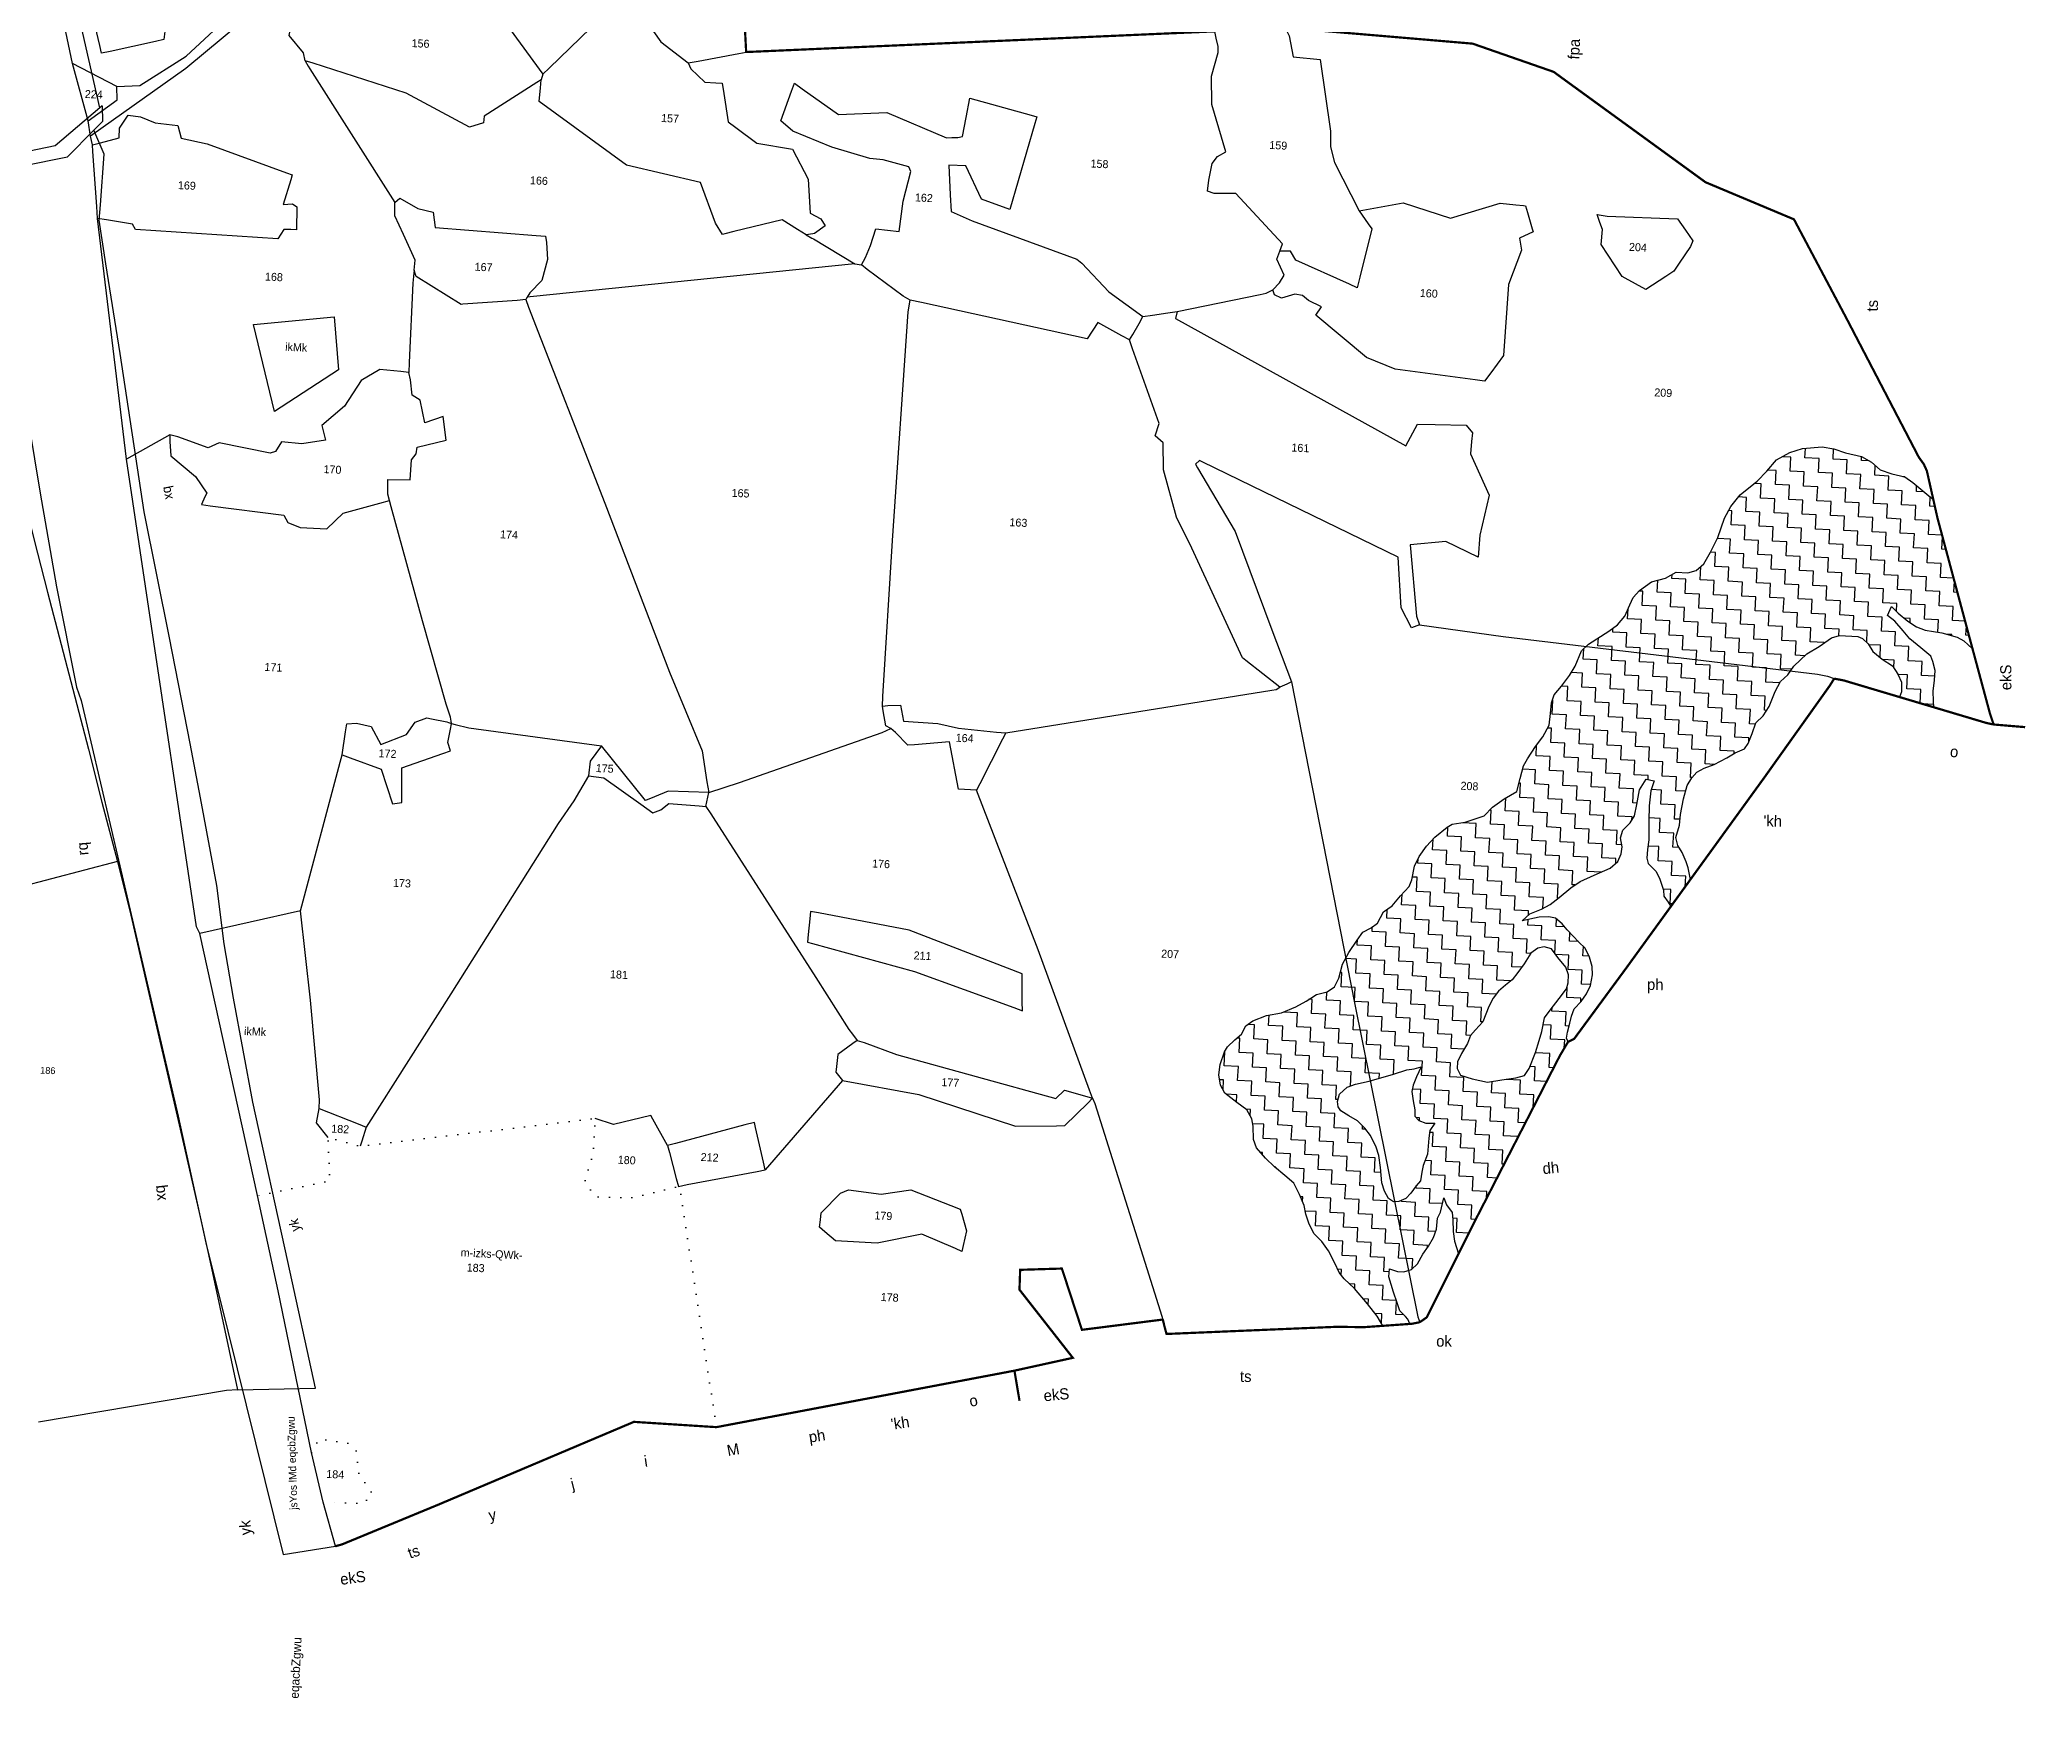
# Model space of a CAD drawing. Header units: feet. Extents: x 260179 to 264429, y 2217036 to 2221301.
# Drawn here: x 262269 to 264310, y 2217120 to 2218824 of the extents above; entities that cross this region are included whole.
import ezdxf
from ezdxf.enums import TextEntityAlignment as Align

# ---------------------------------------------------------------- set-up
doc = ezdxf.new("R2010")
doc.units = ezdxf.units.FT
doc.header["$MEASUREMENT"] = 0
doc.linetypes.add('DIVIDE', pattern=[1.25, 0.5, -0.25, 0, -0.25, 0, -0.25])
doc.linetypes.add('DOT', pattern=[0.25, 0, -0.25])
for name, color, linetype in [('OFF', 1, 'Continuous'), ('POLY_FOREST', 7, 'DOT'), ('POLY_HATCH', 12, 'Continuous'), ('POLY_PARCEL', 6, 'Continuous'), ('POLY_ROAD', 30, 'Continuous'), ('POLY_WATER', 4, 'Continuous'), ('TEXT_MAPIN', 7, 'Continuous'), ('TEXT_MAPOUT', 7, 'Continuous'), ('TEXT_PARCEL', 7, 'Continuous'), ('V_BOUND_LINE', 7, 'Continuous'), ('V_DIVIDE_LINE', 7, 'DIVIDE')]:
    doc.layers.add(name, color=color, linetype=linetype)
doc.styles.add('TEXT_MAP', font='', dxfattribs={"height": 1.8})
doc.styles.get('TEXT_MAP').set_extended_font_data('Kruti Dev 050')

# ---------------------------------------------------------------- blocks, each defined once
blk = doc.blocks.new('ERE')
at = {"layer": 'OFF', "ltscale": 10, "flags": 128}
for points in [[(261320.26, 2219095.71), (261320.53, 2219091.59)], [(261370.27, 2218758.74), (261390.77, 2218760.1)]]:
    blk.add_lwpolyline(points, dxfattribs=at)
at = {"layer": 'POLY_PARCEL', "ltscale": 10, "flags": 128}
for points in [[(261332.69, 2218896.67), (261280.97, 2218880.8)], [(261370.27, 2218758.74), (261367.36, 2218758.43), (261318.17, 2218748.07)]]:
    blk.add_lwpolyline(points, dxfattribs=at)
at = {"layer": 'POLY_ROAD', "ltscale": 10, "flags": 128}
for points in [[(261319.66, 2219095.16), (261312.79, 2219120.4)], [(261319.66, 2219095.16), (261308.3, 2219084.64), (261287.62, 2219079.41)], [(261318.3, 2219089.15), (261320.53, 2219091.59)], [(261320.26, 2219095.71), (261319.66, 2219095.16)], [(261288.24, 2219076.11), (261311.65, 2219081.87), (261318.3, 2219089.15)], [(261390.77, 2218760.1), (261382.07, 2218793.14), (261371.11, 2218834.77), (261364.78, 2218861.95), (261361.76, 2218876.21), (261359.16, 2218891.49), (261353.87, 2218914.43), (261350.56, 2218928.59), (261343.95, 2218956.25), (261335.82, 2218989.19), (261327.7, 2219030.63), (261322.94, 2219054.11), (261320.67, 2219065.53), (261320.86, 2219069.59), (261321.31, 2219082.97), (261318.3, 2219089.15)], [(261305.35, 2218986.58), (261307.15, 2218980.46), (261311.28, 2218966.9), (261323.77, 2218925.93), (261327.94, 2218912.19), (261332.69, 2218896.67)], [(261332.69, 2218896.67), (261336.79, 2218882.72), (261341.81, 2218864.54), (261351.94, 2218827.99), (261358.67, 2218803.14), (261362, 2218790.57), (261370.27, 2218758.74)]]:
    blk.add_lwpolyline(points, dxfattribs=at)
at = {"layer": 'TEXT_MAPOUT', "ltscale": 10, "style": 'TEXT_MAP'}
for s, height, rotation, p in [('xq', 2.5, 103.3457, (261343.22, 2218992.96)), ('yk', 2.5, 103.3457, (261385.02, 2218801.48)), ('jsYos lMd eqcbZgwu', 2, 94.1947, (261387.39, 2218727.85))]:
    blk.add_text(s, height=height, rotation=rotation, dxfattribs=at).set_placement(p)
at = {"layer": 'TEXT_PARCEL', "ltscale": 10, "style": 'TEXT_MAP'}
blk.add_text('186', height=1.8, dxfattribs=at).set_placement((261316.67, 2218839.93), align=Align.CENTER)
blk = doc.blocks.new('e')
at = {"layer": 'POLY_HATCH'}
h = blk.add_hatch(dxfattribs=at)
h.set_pattern_fill('ZIGZAG', color=256, style=0)
h.set_pattern_definition([(0, (0, 0), (3.175, 3.175), [3.175, -3.175]), (90, (3.175, 0), (-3.175, 3.175), [3.175, -3.175])])
h.paths.add_polyline_path([(807.19, 320.09), (805.66, 321.62), (804.39, 323.65), (801.59, 326.58), (798.91, 328.36), (796.23, 330.4), (794.45, 331.04), (790.37, 331.04), (789.23, 330.66), (787.95, 329.51), (786.81, 327.85), (784.64, 326.2), (782.22, 324.8), (780.95, 323.02), (780.05, 321.24), (779.93, 319.83), (779.93, 319.07), (780.3, 317.88), (772.47, 315.95), (772.6, 317.31), (772.79, 319.59), (772.6, 322.07), (772.6, 324.25), (773.19, 326.23), (773.69, 327.42), (776.07, 329.2), (778.64, 331.08), (780.23, 332.77), (782.21, 334.85), (783.9, 336.04), (783.1, 338.12), (781.52, 336.73), (779.24, 335.05), (777.26, 333.86), (775.27, 333.16), (771.51, 332.77), (768.04, 331.97), (766.45, 331.18), (764.44, 329.53), (765.41, 332.54), (765.61, 333.17), (773.74, 358.52), (774.9, 362.71), (775.95, 363.38), (779.67, 366.19), (781.48, 367.4), (784.49, 367.9), (787.14, 368.69), (789.15, 370.3), (791.46, 371.5), (795.08, 372.11), (797.79, 372.91), (800.4, 373.21), (804.82, 372.61), (807.63, 371.61), (810.54, 369.8), (812.55, 367.19), (814.66, 364.78), (818.28, 361.57), (820.29, 358.86), (821.59, 356.15), (822.82, 351.7), (824.33, 348.38), (825.74, 345.67), (827.34, 344.07), (829.25, 343.47), (831.86, 343.47), (834.17, 342.06), (837.29, 341.06), (839.9, 338.95), (841.2, 337.35), (841.91, 335.64), (842.91, 333.03), (844.42, 331.02), (846.34, 329.48), (850.76, 326.37), (852.27, 324.76), (853.48, 321.25), (854.68, 319.14), (856.39, 316.63), (857.89, 314.62), (858.4, 312.82), (858.5, 310.41), (858.7, 307.76), (860.01, 305.05), (861.52, 302.84), (863.22, 299.93), (864.03, 298.33), (864.63, 295.42), (865.23, 292.51), (868.04, 290.7), (870.55, 288.69), (872.29, 286.65), (876.5, 285.04), (879.42, 284.44), (880.52, 283.74), (883.13, 281.33), (884.94, 279.22), (886.45, 276.81), (887.45, 274.6), (887.85, 271.49), (888.36, 269.99), (890.26, 267.78), (891.97, 265.47), (893.89, 264.03), (895.1, 261.42), (896.5, 260.32), (898.31, 259.21), (899.52, 257.4), (901.22, 254.49), (902.53, 251.79), (903.23, 248.67), (904.04, 246.67), (905.64, 245.46), (908.05, 244.76), (910.3, 243.12), (912.51, 241.71), (915.72, 240.21), (919.03, 239.5), (922.05, 238.1), (923.55, 236.89), (924.46, 234.99), (925.86, 233.68), (927.47, 231.98), (928.07, 230.87), (928.88, 227.96), (929.08, 225.65), (928.58, 223.35), (927.57, 221.54), (924.76, 219.63), (922.43, 218.08), (921.23, 216.08), (920.82, 214.47), (920.62, 211.46), (919.82, 209.65), (917.71, 207.45), (915.6, 205.54), (913.19, 203.73), (911.08, 202.13), (909.67, 199.62), (908.47, 197.21), (908.06, 195.26), (907.15, 193.05), (905.95, 190.95), (904.14, 189.34), (902.53, 187.33), (901.02, 184.62), (899.92, 182.52), (898.71, 181.21), (896.3, 179.1), (893.19, 175.79), (890.88, 173.18), (889.55, 171.04), (883.5, 171.76), (883.95, 172.8), (884.54, 173.39), (885.84, 174.57), (886.55, 176.34), (887.5, 178.7), (888.68, 182.12), (888.68, 183.89), (886.79, 183.42), (885.37, 183.42), (883.72, 184.01), (882.42, 185.31), (881.35, 187.55), (880.17, 189.44), (879.11, 191.45), (878.52, 193.34), (878.4, 195.82), (877.81, 197.23), (877.22, 200.42), (876.51, 198.89), (875.21, 197.23), (874.97, 195.58), (874.74, 192.98), (874.38, 190.86), (873.3, 188.07), (869.85, 195.88), (852.68, 233.68), (851.02, 236.81), (851.41, 237.65), (851.23, 239.01), (850.78, 241.02), (850.5, 242.66), (849.96, 244.3), (848.5, 246.03), (847.4, 247.85), (846.58, 249.76), (846.22, 252.13), (846.4, 254.04), (847.13, 256.08), (848.22, 258.08), (849.68, 259.35), (851.05, 260.63), (852.41, 261.99), (853.6, 263.27), (855.15, 264.45), (856.7, 264.73), (858.89, 264.54), (862.62, 263.54), (860.98, 265.18), (858.43, 266.37), (856.52, 267.46), (854.6, 269.19), (852.05, 271.47), (850.05, 273.01), (846.95, 274.56), (843.48, 276.29), (841.83, 277.88), (841.1, 279.61), (841.01, 281.25), (841.47, 283.25), (841.01, 284.98), (839.46, 286.71), (838.55, 288.35), (838.18, 290.9), (837.73, 294.18), (836.36, 296.66), (834.53, 296.39), (835.17, 294.11), (835.35, 290.75), (835.26, 287.34), (835.08, 283.06), (835.26, 280.88), (835.35, 278.97), (834.99, 277.78), (833.16, 276.14), (832.25, 274.59), (831.25, 271.95), (831.06, 270.56), (830.06, 269.28), (829.39, 268.36), (825.29, 274.62), (825.94, 277.26), (826.45, 278.54), (827.47, 280.57), (828.49, 282.1), (829, 283.88), (828.36, 286.69), (828.23, 289.1), (827.72, 292.67), (827.08, 295.72), (826.07, 297.51), (825.05, 298.78), (823.39, 299.8), (821.22, 300.69), (818.42, 302.34), (816.62, 303.54), (814.58, 304.56), (813.82, 305.83), (813.05, 308.12), (812.29, 310.54), (810.76, 312.2), (809.48, 314.36), (808.34, 317.8)])
h.paths.add_polyline_path([(855.76, 257.55), (854.25, 255.63), (852.32, 253.61), (851.62, 251.89), (851.62, 250.07), (851.92, 248.75), (853.45, 246.49), (855.37, 243.76), (856.59, 241.94), (856.99, 238.91), (857.5, 236.79), (858.2, 234.06), (859.42, 230.42), (860.43, 228.8), (862.35, 228.2), (865.49, 227.59), (868.63, 226.88), (872.17, 227.49), (874.8, 228.2), (875.61, 229.61), (875.61, 231.13), (874.8, 233.05), (873.58, 235.37), (872.98, 237.19), (871.96, 238.51), (870.35, 240.43), (869.22, 243.9), (868.31, 245.82), (867.2, 247.44), (865.68, 248.85), (864.26, 250.17), (863.05, 251.89), (861.73, 253.91), (860.32, 256.33), (858.8, 257.55), (857.38, 257.95)], flags=16)
h.paths.add_polyline_path([(883.76, 229.63), (884.69, 227.31), (885.34, 225.45), (885.53, 223.97), (885.16, 221.93), (884.69, 219.89), (884.6, 218.5), (883.67, 217.57), (882.09, 217.01), (880.05, 217.1), (881.07, 215.43), (881.26, 213.67), (881.35, 210.05), (882.19, 207.51), (882.46, 205.94), (882.65, 203.99), (883.58, 202.88), (884.69, 201.11), (885.71, 199.91), (887.29, 199.16), (888.5, 198.98), (889.61, 199.72), (890.63, 201.3), (891.28, 203.15), (891.75, 206.59), (892.31, 209.28), (892.96, 211.13), (894.36, 213.67), (895.75, 215.25), (897.42, 216.83), (899.46, 217.85), (901.32, 218.87), (901.97, 219.7), (902.15, 220.91), (901.78, 222.58), (900.11, 224.25), (898.26, 224.99), (895.28, 225.83), (889.9, 227.68), (886.93, 228.8), (885.26, 229.07)], flags=16)
at = {"layer": 'OFF', "ltscale": 10, "flags": 128}
for points in [[(1192.81, 424.17), (1193.44, 427.55)], [(1134.08, 107.73), (1122.41, 110.14)]]:
    blk.add_lwpolyline(points, dxfattribs=at)
at = {"layer": 'POLY_FOREST', "ltscale": 10, "flags": 128}
for points in [[(1038.12, 141.03), (1048.71, 193.25), (1049.27, 194.66), (1051.07, 194.18), (1059.5, 191.65), (1067.68, 191.48), (1068.65, 192.62), (1069.77, 193.72), (1070.39, 194.59), (1068.79, 201.23), (1068.69, 209.03), (1121.22, 200.28), (1128.49, 201.83), (1127.69, 192.12), (1143.76, 188.02)], [(1128.79, 130.92), (1127.96, 132.65), (1127.3, 134.03), (1125.61, 133.9), (1120.88, 133.52), (1118.81, 131.82), (1117.93, 126.59), (1114.68, 122.39), (1116.53, 120.03), (1123.81, 119.92), (1125.64, 119.89)]]:
    blk.add_lwpolyline(points, dxfattribs=at)
at = {"layer": 'POLY_HATCH', "flags": 128}
for points in [[(889.55, 171.04), (890.88, 173.18), (893.19, 175.79), (896.3, 179.1), (898.71, 181.21), (899.92, 182.52), (901.02, 184.62), (902.53, 187.33), (904.14, 189.34), (905.95, 190.95), (907.15, 193.05), (908.06, 195.26), (908.47, 197.21), (909.67, 199.62), (911.08, 202.13), (913.19, 203.73), (915.6, 205.54), (917.71, 207.45), (919.82, 209.65), (920.62, 211.46), (920.82, 214.47), (921.23, 216.08), (922.43, 218.08), (924.76, 219.63), (927.57, 221.54), (928.58, 223.35), (929.08, 225.65), (928.88, 227.96), (928.07, 230.87), (927.47, 231.98), (925.86, 233.68), (924.46, 234.99), (923.55, 236.89), (922.05, 238.1), (919.03, 239.5), (915.72, 240.21), (912.51, 241.71), (910.3, 243.12), (908.05, 244.76), (905.64, 245.46), (904.04, 246.67), (903.23, 248.67), (902.53, 251.79), (901.22, 254.49), (899.52, 257.4), (898.31, 259.21), (896.5, 260.32), (895.1, 261.42), (893.89, 264.03), (891.97, 265.47), (890.26, 267.78), (888.36, 269.99), (887.85, 271.49), (887.45, 274.6), (886.45, 276.81), (884.94, 279.22), (883.13, 281.33), (880.52, 283.74), (879.42, 284.44), (876.5, 285.04), (872.29, 286.65), (870.55, 288.69), (868.04, 290.7), (865.23, 292.51), (864.63, 295.42), (864.03, 298.33), (863.22, 299.93), (861.52, 302.84), (860.01, 305.05), (858.7, 307.76), (858.5, 310.41), (858.4, 312.82), (857.89, 314.62), (856.39, 316.63), (854.68, 319.14), (853.48, 321.25), (852.27, 324.76), (850.76, 326.37), (846.34, 329.48), (844.42, 331.02), (842.91, 333.03), (841.91, 335.64), (841.2, 337.35), (839.9, 338.95), (837.29, 341.06), (834.17, 342.06), (831.86, 343.47), (829.25, 343.47), (827.34, 344.07), (825.74, 345.67), (824.33, 348.38), (822.82, 351.7), (821.59, 356.15), (820.29, 358.86), (818.28, 361.57), (814.66, 364.78), (812.55, 367.19), (810.54, 369.8), (807.63, 371.61), (804.82, 372.61), (800.4, 373.21), (797.79, 372.91), (795.08, 372.11), (791.46, 371.5), (789.15, 370.3), (787.14, 368.69), (784.49, 367.9), (781.48, 367.4), (779.67, 366.19), (775.95, 363.38), (774.9, 362.71)], [(772.47, 315.95), (772.6, 317.31), (772.79, 319.59), (772.6, 322.07), (772.6, 324.25), (773.19, 326.23), (773.69, 327.42), (776.07, 329.2), (778.64, 331.08), (780.23, 332.77), (782.21, 334.85), (783.9, 336.04), (783.1, 338.12), (781.52, 336.73), (779.24, 335.05), (777.26, 333.86), (775.27, 333.16), (771.51, 332.77), (768.04, 331.97), (766.45, 331.18), (764.44, 329.53)], [(825.29, 274.62), (825.94, 277.26), (826.45, 278.54), (827.47, 280.57), (828.49, 282.1), (829, 283.88), (828.36, 286.69), (828.23, 289.1), (827.72, 292.67), (827.08, 295.72), (826.07, 297.51), (825.05, 298.78), (823.39, 299.8), (821.22, 300.69), (818.42, 302.34), (816.62, 303.54), (814.58, 304.56), (813.82, 305.83), (813.05, 308.12), (812.29, 310.54), (810.76, 312.2), (809.48, 314.36), (808.34, 317.8), (807.19, 320.09), (805.66, 321.62), (804.39, 323.65), (801.59, 326.58), (798.91, 328.36), (796.23, 330.4), (794.45, 331.04), (790.37, 331.04), (789.23, 330.66), (787.95, 329.51), (786.81, 327.85), (784.64, 326.2), (782.22, 324.8), (780.95, 323.02), (780.05, 321.24), (779.93, 319.83), (779.93, 319.07), (780.3, 317.88)], [(851.02, 236.81), (851.41, 237.65), (851.23, 239.01), (850.78, 241.02), (850.5, 242.66), (849.96, 244.3), (848.5, 246.03), (847.4, 247.85), (846.58, 249.76), (846.22, 252.13), (846.4, 254.04), (847.13, 256.08), (848.22, 258.08), (849.68, 259.35), (851.05, 260.63), (852.41, 261.99), (853.6, 263.27), (855.15, 264.45), (856.7, 264.73), (858.89, 264.54), (862.62, 263.54), (860.98, 265.18), (858.43, 266.37), (856.52, 267.46), (854.6, 269.19), (852.05, 271.47), (850.05, 273.01), (846.95, 274.56), (843.48, 276.29), (841.83, 277.88), (841.1, 279.61), (841.01, 281.25), (841.47, 283.25), (841.01, 284.98), (839.46, 286.71), (838.55, 288.35), (838.18, 290.9), (837.73, 294.18), (836.36, 296.66), (834.53, 296.39), (835.17, 294.11), (835.35, 290.75), (835.26, 287.34), (835.08, 283.06), (835.26, 280.88), (835.35, 278.97), (834.99, 277.78), (833.16, 276.14), (832.25, 274.59), (831.25, 271.95), (831.06, 270.56), (830.06, 269.28), (829.39, 268.36)], [(883.5, 171.76), (883.95, 172.8), (884.54, 173.39), (885.84, 174.57), (886.55, 176.34), (887.5, 178.7), (888.68, 182.12), (888.68, 183.89), (886.79, 183.42), (885.37, 183.42), (883.72, 184.01), (882.42, 185.31), (881.35, 187.55), (880.17, 189.44), (879.11, 191.45), (878.52, 193.34), (878.4, 195.82), (877.81, 197.23), (877.22, 200.42), (876.51, 198.89), (875.21, 197.23), (874.97, 195.58), (874.74, 192.98), (874.38, 190.86), (873.3, 188.07)]]:
    blk.add_lwpolyline(points, dxfattribs=at)
for points in [[(870.35, 240.43), (871.96, 238.51), (872.98, 237.19), (873.58, 235.37), (874.8, 233.05), (875.61, 231.13), (875.61, 229.61), (874.8, 228.2), (872.17, 227.49), (868.63, 226.88), (865.49, 227.59), (862.35, 228.2), (860.43, 228.8), (859.42, 230.42), (858.2, 234.06), (857.5, 236.79), (856.99, 238.91), (856.59, 241.94), (855.37, 243.76), (853.45, 246.49), (851.92, 248.75), (851.62, 250.07), (851.62, 251.89), (852.32, 253.61), (854.25, 255.63), (855.76, 257.55), (857.38, 257.95), (858.8, 257.55), (860.32, 256.33), (861.73, 253.91), (863.05, 251.89), (864.26, 250.17), (865.68, 248.85), (867.2, 247.44), (868.31, 245.82), (869.22, 243.9)], [(883.76, 229.63), (884.69, 227.31), (885.34, 225.45), (885.53, 223.97), (885.16, 221.93), (884.69, 219.89), (884.6, 218.5), (883.67, 217.57), (882.09, 217.01), (880.05, 217.1), (881.07, 215.43), (881.26, 213.67), (881.35, 210.05), (882.19, 207.51), (882.46, 205.94), (882.65, 203.99), (883.58, 202.88), (884.69, 201.11), (885.71, 199.91), (887.29, 199.16), (888.5, 198.98), (889.61, 199.72), (890.63, 201.3), (891.28, 203.15), (891.75, 206.59), (892.31, 209.28), (892.96, 211.13), (894.36, 213.67), (895.75, 215.25), (897.42, 216.83), (899.46, 217.85), (901.32, 218.87), (901.97, 219.7), (902.15, 220.91), (901.78, 222.58), (900.11, 224.25), (898.26, 224.99), (895.28, 225.83), (889.9, 227.68), (886.93, 228.8), (885.26, 229.07)]]:
    blk.add_lwpolyline(points, close=True, dxfattribs=at)
at = {"layer": 'POLY_PARCEL', "ltscale": 10, "flags": 128}
for points in [[(1191.69, 444.61), (1193.74, 451.79), (1194.62, 453.49), (1199.85, 474.94), (1206.19, 500.97), (1206.81, 503.23), (1204.82, 502.06), (1198.15, 498.13), (1186.21, 482.79), (1181.33, 467.85), (1179.09, 459.66), (1178.74, 456.49), (1179.38, 452.84), (1180.09, 451.43), (1177.03, 451.43), (1177.25, 448.43), (1177.39, 446.62), (1179.21, 446.13), (1189.3, 443.38), (1191.19, 442.87), (1191.69, 444.61)], [(925.62, 461.5), (924.64, 459.69), (923.51, 455.08), (917.41, 454.73), (914.32, 438.74), (914.09, 435.26), (913.03, 431.8), (906.99, 421.18)], [(1147.55, 457), (1145.84, 457.19), (1142.76, 457.53), (1113.89, 463.27), (1109.93, 463.01), (1107.91, 462.66), (1106.59, 461.3), (1091.85, 442.96)], [(924.36, 411.26), (923.86, 412.91), (934.84, 423.72), (939.34, 423.51), (939.72, 423.49), (941.29, 423.95), (941.06, 426.45), (940.53, 430.22), (939.43, 431.85), (937.57, 432.95), (941.24, 443.49), (941.65, 449.82), (940.37, 455.18), (940.43, 456.56), (940.95, 458.37), (941.34, 459.92)], [(1091.85, 442.96), (1090.49, 444.41), (1079.35, 456.26), (1072.47, 457.68), (1070.15, 456.31), (1068.78, 455.49), (1065.72, 451.52), (1059.31, 447.15)], [(1145.4, 443.39), (1145.87, 445.16), (1149.22, 448.88), (1148.3, 455.5), (1147.55, 457)], [(1059.31, 447.15), (1058.67, 445.8), (1055.36, 442.95), (1052.91, 442.95), (1051.49, 442.95), (1051.01, 440.63), (1049.7, 434.3), (1047.94, 433.11), (1043.02, 429.8), (1034.97, 428.83), (1031.08, 422.3), (1030.31, 414.68), (1027.86, 413.56), (1026.79, 412.03), (1029.09, 410.15), (1029.48, 410.07), (1030.92, 409.79)], [(1059.31, 447.15), (1057.08, 447.61), (1048.04, 449.78), (1046.41, 450.17)], [(1037.91, 435.06), (1035.8, 441.91), (1035.24, 443.71), (1033.41, 442.54), (1025.02, 437.15), (1014.13, 438.09), (1000.49, 433.05), (999.27, 433.19), (997.91, 433.26), (996.87, 433.56), (996.28, 437.86), (995.68, 442.21), (981.68, 439.07), (980.41, 438.79), (980.77, 437.29), (985.48, 417.69), (991.94, 419.7), (995.86, 427.03), (999.62, 427.01), (999, 420.33), (998.65, 416.59), (993.81, 414.71), (969.88, 407.27), (968.69, 406.38), (962.3, 400.29), (954.41, 395.08)], [(1091.85, 442.96), (1092.16, 441.71)], [(1092.16, 441.71), (1093.09, 441.05), (1104.56, 432.91), (1104.64, 431.43), (1107.73, 430.27), (1122.31, 437.24), (1143.55, 442.92), (1145.4, 443.39)], [(1145.4, 443.39), (1144.61, 442.21), (1144.25, 441.66), (1123.69, 412.56)], [(1030.92, 409.79), (1032.96, 410.9), (1036.53, 412.85), (1047.2, 409.72), (1049.24, 409.12), (1049.75, 408.97), (1051.43, 411.37), (1055.22, 420.36), (1072.08, 423.46), (1092.4, 436.83), (1092.25, 439.86), (1092.16, 441.71)], [(1187.41, 435.57), (1197.62, 440.24)], [(1018.17, 403.67), (1017.38, 405.32), (1016.39, 408.09), (1015.34, 411.9), (1010.06, 411.5), (1009.53, 418.37), (1008.14, 425.17), (1008.62, 426.15), (1014.48, 427.45), (1017.44, 427.62), (1026.11, 429.72), (1035.05, 432.93), (1037.91, 435.06)], [(1192.27, 422.24), (1190.47, 422.75), (1186.29, 424.07), (1186.34, 426.22), (1184.56, 429.24), (1181.75, 429.06), (1178.42, 427.85), (1173.24, 427.45), (1172.4, 424.69), (1166.47, 423.68), (1148.34, 418.04), (1147.04, 417.63), (1147.33, 416.54), (1148.78, 410.86), (1146.63, 411.12), (1145.67, 410.51), (1145.45, 405.38), (1146.78, 405.34), (1148.3, 405.29), (1149.61, 403.13), (1181.68, 403.66), (1182.41, 404.84), (1188.24, 405.5), (1190.31, 405.73)], [(906.99, 421.18), (897.16, 423.43), (886.41, 420.53), (875.4, 424.43), (871.88, 424.25), (870.11, 424.16), (869.71, 424.14), (869.17, 422.61), (867.9, 419.02), (867.67, 418.39), (870.64, 416.83), (870.1, 414.12), (872.66, 406.29), (872.95, 390.24), (875.67, 386.21), (876.97, 384.29), (879.09, 384.47), (897.15, 386.03), (903.77, 388.35), (915.59, 397.26), (914.37, 399.24), (917.39, 400.46), (918.79, 401.56), (920.53, 401.79), (923.49, 400.69), (925.08, 401.39), (925.5, 402.5)], [(833.47, 420.37), (831.72, 418.12), (832.2, 416.76), (834.5, 412.9), (835.66, 411.07), (837.35, 409.78), (841.7, 406.66), (846.47, 408.96), (847.2, 409.3), (852.22, 416.29), (852.15, 419.61), (852.78, 421.21), (853.46, 422.93), (851.22, 422.66), (835.41, 422.87), (833.47, 420.37)], [(906.99, 421.18), (904.79, 418.36), (903.97, 417.29), (906.12, 406.27), (906.58, 403.91), (908.32, 404.59), (920.66, 409.43), (921.99, 411.35), (924.36, 411.26)], [(925.5, 402.5), (924.1, 404.12), (923.11, 405.92), (924.92, 409.4), (924.36, 411.26)], [(1123.69, 412.56), (1122.62, 413.58), (1118.48, 411.47), (1114.96, 410.81), (1114.35, 407.4), (1091.61, 406.69), (1089.46, 406.63), (1089.17, 405.26), (1088.75, 401.43), (1089.82, 396.61), (1092.39, 393.71), (1092.93, 392.71)], [(1118.62, 397.59), (1118.47, 399.83), (1121.42, 405.48), (1123.53, 409.53), (1123.62, 411.27), (1123.69, 412.56)], [(1030.92, 409.79), (1029.62, 409.12), (1029.26, 408.93), (1019.69, 403.8)], [(946.77, 396.57), (928.32, 401.35), (927.01, 401.68), (925.5, 402.5)], [(1006.88, 396.2), (1008.45, 397.05), (1016.86, 402.62), (1018.17, 403.67)], [(1019.69, 403.8), (1018.17, 403.67)], [(1019.69, 403.8), (1092.25, 392.81), (1092.93, 392.71)], [(1093.24, 392.22), (1095.12, 391.88), (1107.29, 390.45), (1107.7, 390.4), (1118.06, 396.17), (1118.15, 396.38), (1118.62, 397.59)], [(1118.62, 397.59), (1118.7, 396.2), (1118.7, 396.16), (1118.79, 394.66), (1118.7, 376.78), (1118.69, 374.55)], [(946.77, 396.57), (947.06, 395), (893.91, 368.94), (891.53, 373.88), (887.55, 374), (880.59, 374.23), (879.14, 372.55), (879.21, 370.63), (879.31, 367.84), (874.72, 358.71), (876.33, 349.67), (876.51, 344.74), (883.94, 347.9), (891.9, 346.71), (889.68, 330.75), (888.93, 328.86)], [(954.41, 395.08), (952.26, 395.52), (948.85, 396.18), (946.77, 396.57)], [(957.18, 389.69), (956.5, 390.97), (955.14, 393.52), (954.41, 395.08)], [(957.18, 389.69), (958.94, 390.55), (964.5, 393.29), (966.7, 389.5), (1004.29, 395.81), (1006.88, 396.2)], [(1008.66, 304.77), (1008.71, 306.9), (1008.24, 342.07), (1007.2, 393.59), (1006.88, 396.2)], [(919.6, 313.38), (927.52, 318.98), (928.33, 319.55), (940.89, 343.62), (944.67, 350.42), (948.14, 360.89), (948.45, 366.93), (950.38, 368.42), (949.56, 371.26), (956.36, 387.71), (957.18, 389.69)], [(1093.24, 392.22), (1092.5, 390.52), (1073.22, 347.34), (1056.88, 310.05), (1048.69, 292.78), (1047.28, 285.82), (1046.73, 283.51)], [(1092.93, 392.71), (1093.24, 392.22)], [(1154.14, 383.6), (1136.1, 386.2), (1134.53, 374.34), (1148.43, 364.29), (1154.14, 383.6)], [(1121.66, 345.55), (1122.08, 346.96), (1122.22, 350.28), (1117.22, 350.43), (1117.18, 354.95), (1116.14, 356.31), (1116.04, 357.84), (1109.57, 359.72), (1110.53, 365.04), (1114.56, 363.41), (1115.88, 368.47), (1117.67, 369.47), (1118.21, 372.92), (1118.69, 374.55)], [(1118.69, 374.55), (1120.5, 374.64), (1125.26, 374.9), (1129.3, 372.18), (1132.81, 366.27), (1137.67, 361.71), (1136.65, 358.45), (1141.95, 357.38), (1146.58, 357.59), (1147.76, 355.3)], [(888.93, 328.86), (890.69, 328.1), (893.19, 332.51), (894.45, 343.81), (939.35, 363.07), (940.14, 363.4), (941.01, 362.53), (940.48, 361.73), (931.36, 347.83), (922.05, 326.13), (917.04, 314.66)], [(1171.71, 357.89), (1171.65, 356.44), (1171.27, 353.21), (1165.48, 348.82), (1162.75, 345.2), (1163.16, 344.36), (1163.85, 342.6), (1161.85, 342.44), (1145.23, 341.16), (1144.26, 339.53), (1141.39, 338.51), (1135.43, 338.56), (1131.91, 342.22), (1123.78, 344.86), (1121.66, 345.55)], [(1147.76, 355.3), (1148.96, 354.93), (1160.56, 356.65), (1162.97, 355.44), (1169.87, 357.58), (1171.71, 357.89)], [(1171.71, 357.89), (1181.17, 351.99)], [(1105.27, 296.14), (1105.39, 296.68), (1105.58, 297.55), (1106.68, 300.43), (1112.9, 318.88), (1121.21, 344.2), (1121.66, 345.55)], [(888.93, 328.86), (869.99, 327.19), (799.01, 322.16), (796.7, 321.77), (795.19, 321.31)], [(917.04, 314.66), (899.41, 243.29), (881.79, 173.46), (881.24, 172.27)], [(917.04, 314.66), (918.1, 314.13), (919.6, 313.38)], [(980.66, 300.08), (921.37, 312.61), (920.43, 312.81), (919.6, 313.38)], [(1008.66, 304.77), (1007.51, 304.97), (1004.62, 305.16), (1003.75, 301.63), (996.05, 301.44), (991.34, 300.64), (982.8, 300.19), (980.66, 300.08)], [(1006.55, 299.82), (1007.67, 300.41), (1008.44, 303.73), (1008.66, 304.77)], [(980.66, 300.08), (981.37, 298.67), (985.94, 288.41), (986.61, 286.92)], [(986.61, 286.92), (990.72, 286.94), (993.22, 297.51), (1001.04, 296.45), (1002.58, 296.24), (1005.43, 298.99), (1006.55, 299.82)], [(1046.73, 283.51), (1039.93, 286.04), (1008.48, 298.86), (1006.55, 299.82)], [(1105.27, 296.14), (1104.43, 295.96), (1101.32, 295.38), (1071.33, 292.77)], [(1129.53, 287.97), (1127.69, 287.38), (1120.6, 285.12), (1117.64, 277.45), (1115.59, 277.88), (1115.96, 285.69), (1106.93, 289.34), (1105.21, 290.04), (1105.89, 291.84), (1105.46, 294.86), (1105.28, 296.08), (1105.27, 296.14)], [(1129.53, 287.97), (1128.99, 293.13), (1128.78, 294.97), (1126.61, 295.18), (1123.31, 294.6), (1120.92, 290.65), (1115.28, 293.18), (1113.44, 296.08), (1110.88, 297.17), (1109.84, 296.98), (1106.35, 296.47), (1105.95, 296.35), (1105.27, 296.14)], [(1046.73, 283.51), (1055.9, 283.35), (1058.9, 281.93), (1060.89, 280.98), (1060.91, 281.01), (1071.33, 292.77)], [(1071.33, 292.77), (1073.74, 289.22), (1073.95, 285.91)], [(957.21, 219), (957.98, 220.81), (971.06, 251.71), (986.61, 286.92)], [(1073.95, 285.91), (1070.47, 285.6), (1061.91, 280.13), (1059.07, 278.33), (1057.33, 279.08), (1055.6, 280.57), (1048.79, 280.36), (1047.28, 280.32)], [(1073.95, 285.91), (1076.94, 280.12), (1080.22, 274.84), (1102.53, 235.44), (1120.04, 204.57)], [(1137.14, 252.48), (1129.86, 286.26), (1129.53, 287.97)], [(1047.28, 280.32), (1046.73, 283.51)], [(1047.28, 280.32), (1046.07, 278.71), (1045.46, 277.9), (1020.66, 243.09), (1012.72, 231.77), (1011.82, 230.76), (1010.72, 229.41)], [(1022.87, 252.65), (1022.96, 250.93), (1021.78, 250.68), (998.61, 245.51), (975.86, 238.48), (973.93, 237.89), (974.04, 239.89), (974.31, 245.1), (974.37, 246.13), (1000.21, 254.77), (1020.8, 257.63), (1022.59, 257.88), (1022.68, 256.23), (1022.87, 252.65)], [(1130.81, 208.25), (1130.88, 210.22), (1133.94, 232.5), (1137.14, 252.48)], [(1137.14, 252.48), (1159.56, 246.23)], [(1010.72, 229.41), (1009.13, 229.01), (1001.76, 226.68), (965.43, 218.55), (963.57, 220.47), (959.08, 219.43), (957.21, 219)], [(1010.72, 229.41), (1011.65, 228.71), (1014.88, 226.06), (1015.05, 223.3), (1015.13, 222.09), (1013.59, 220.26)], [(957.21, 219), (956.65, 217.86), (939.73, 172.02), (939.01, 170.06)], [(1013.59, 220.26), (996.31, 217.92), (974.19, 211.9), (965.04, 212.4), (963.15, 212.57), (958.22, 217.83), (957.21, 219)], [(1013.59, 220.26), (1029.98, 199.32)], [(1029.98, 199.32), (1030.46, 201.05), (1032.59, 208.76), (1032.91, 209.88), (1035.06, 209.23), (1050.41, 204.29), (1052.16, 203.75)], [(1052.16, 203.75), (1055.75, 209.5), (1056.27, 210.32), (1064.5, 207.88), (1068.69, 209.03)], [(1130.81, 208.25), (1121.9, 205.28), (1120.04, 204.57)], [(1128.49, 201.83), (1131.24, 205.01), (1130.81, 208.25)], [(1052.16, 203.75), (1051.66, 202.21), (1049.84, 196.42), (1049.27, 194.66)], [(1120.04, 204.57), (1120.85, 201.4), (1121.22, 200.28)], [(1049.27, 194.66), (1047.32, 195.19), (1031.73, 198.87), (1029.98, 199.32)], [(987.87, 193.34), (985.74, 192.63), (985.34, 191.51), (984.06, 187.85), (984.68, 184.53), (984.93, 183.18), (986.39, 183.73), (994.06, 186.59), (1004, 184.11), (1013.37, 184.18), (1015.91, 186.11), (1017.11, 187.03), (1017.02, 188.7), (1016.93, 190.32), (1012.83, 194.93), (1011.02, 195.73), (1003.63, 195.18), (997.06, 196.42), (987.87, 193.34)]]:
    blk.add_lwpolyline(points, dxfattribs=at)
at = {"layer": 'POLY_ROAD', "ltscale": 10, "flags": 128}
for points in [[(1207.82, 819.39), (1215.16, 773), (1221.61, 708.34), (1225.06, 669.46), (1227.88, 637.09), (1227.88, 632.48), (1226.97, 595.76), (1225.88, 565.41), (1224.88, 531.33), (1222.52, 489.49), (1218.62, 441.19), (1216.52, 419.03), (1200.17, 343.45), (1195.52, 322.58), (1189.9, 300.26), (1188.7, 297.31), (1178.25, 260.59), (1162.45, 205.01), (1154.81, 176.88), (1148.89, 157.23), (1134.08, 107.73)], [(1193.44, 427.55), (1197.62, 440.24), (1204.98, 468.52), (1208.7, 503.22), (1211.14, 538.79)], [(1190.31, 405.73), (1190.61, 408.44), (1192.09, 420.7), (1192.27, 422.24)], [(1192.27, 422.24), (1192.81, 424.17)], [(1181.17, 351.99), (1190.31, 405.73)], [(1159.56, 246.23), (1160.35, 247.74), (1175.49, 323.7), (1181.17, 351.99)], [(1143.76, 188.02), (1159.56, 246.23)], [(1128.79, 130.92), (1138.06, 166.89), (1143.76, 188.02)], [(1125.64, 119.89), (1128.79, 130.92)], [(1122.41, 110.14), (1125.64, 119.89)]]:
    blk.add_lwpolyline(points, dxfattribs=at)
at = {"layer": 'POLY_WATER', "ltscale": 10, "flags": 128}
for points in [[(1193.44, 427.55), (1187.16, 432.58), (1187.41, 435.57), (1182.23, 436.06), (1172.14, 443.12), (1150.59, 465.31)], [(1148.42, 462.18), (1172.08, 440.38), (1192.81, 424.17)]]:
    blk.add_lwpolyline(points, dxfattribs=at)
at = {"layer": 'V_BOUND_LINE', "ltscale": 10, "const_width": 0.5, "flags": 128}
for points in [[(1053.53, 499.74), (1053.26, 498.19), (1048.66, 470.97), (1048.27, 468.63), (1046.66, 452.6), (1046.41, 450.17)], [(1046.41, 450.17), (1043.94, 450.4), (941.34, 459.92)], [(795.19, 321.31), (796.07, 319.72), (809.72, 298.46), (838.66, 254.17), (849.67, 237.58), (851.02, 236.81), (852.68, 233.68), (869.85, 195.88), (879.77, 173.42), (881.01, 172.45), (881.24, 172.27)], [(939.01, 170.06), (940.31, 169.83), (957.07, 166.87), (957.76, 168.67), (961.71, 179.01), (962.25, 180.41), (964.28, 180.25), (969.95, 179.8), (971.61, 179.67), (971.59, 178.6), (971.54, 175.2), (960, 161.85), (958.81, 160.48), (969.62, 157.55), (971.79, 156.96), (973.74, 156.49), (1036.29, 141.47), (1038.12, 141.03)], [(881.24, 172.27), (883.03, 171.82), (893.81, 170.53), (899.78, 170.33), (938.03, 166.86), (938.59, 168.59), (939.01, 170.06)], [(1038.12, 141.03), (1056.71, 141.32), (1099.8, 120.57), (1120.92, 110.63), (1122.41, 110.14)]]:
    blk.add_lwpolyline(points, dxfattribs=at)
at = {"layer": 'V_BOUND_LINE', "const_width": 0.5, "flags": 128}
for points in [[(925.62, 461.5), (923.49, 461.43), (883.32, 459.97), (864.79, 454.51), (863.22, 453.47), (829.49, 431.38), (809.22, 424.01), (796.52, 402.64), (778.6, 371.97), (777.39, 370.44), (776.63, 368.97), (773.74, 358.52), (765.61, 333.17), (765.41, 332.54), (759.84, 315.24), (758.88, 312.74)], [(758.88, 312.74), (760.48, 313), (793, 321), (795.19, 321.31)]]:
    blk.add_lwpolyline(points, dxfattribs=at)
at = {"layer": 'V_DIVIDE_LINE', "ltscale": 10, "const_width": 0.5, "flags": 128}
for points in [[(758.88, 312.74), (751.76, 312.49)], [(971.79, 156.96), (970.32, 150.25)]]:
    blk.add_lwpolyline(points, dxfattribs=at)
at = {"layer": 'TEXT_MAPIN', "style": 'TEXT_MAP', "text_generation_flag": 2}
for s, p in [('ikMk', (1146.74, 378.07)), ('ikMk', (1148.53, 223.95)), ('m-izks-QWk-', (1097.46, 176.59))]:
    blk.add_text(s, height=1.8, dxfattribs=at).set_placement(p)
at = {"layer": 'TEXT_MAPOUT', "style": 'TEXT_MAP', "text_generation_flag": 2}
for s, height, rotation, p in [('fpa', 2.5, 270, (859.22, 457.53)), ('ts', 2.5, 266.8173, (789.35, 404.23)), ('ekS', 2.5, 267.0363, (755.25, 320.64)), ('o', 2.5, 2.7238, (768.41, 305.02)), ("'kh", 2.5, 358.6373, (809.49, 287.37)), ('rq', 2.5, 262.3985, (1185.38, 262.71)), ('ph', 2.5, 358.0926, (833.86, 249.35)), ('dh', 2.5, 351.3552, (855.17, 206.84)), ('xq ', 2.5, 260.9016, (1164.2, 186.02)), ('ok', 2.5, 357.0918, (877.31, 166.94)), ('ts', 2.5, 357.8808, (921.02, 156.89)), ('ekS', 2.5, 351.6819, (964.78, 150.39)), ('o', 2.5, 346.8775, (981.3, 148.36)), ("'kh", 2.5, 348.321, (998.68, 142.33)), ('ph', 2.5, 348.3767, (1017.01, 138.55)), ('M', 2.5, 346.4415, (1035.18, 134.63)), ('i', 2.5, 348.7001, (1053.74, 131.32)), ('j', 2.5, 342.912, (1069.82, 125.41)), ('y', 2.5, 346.385, (1088.03, 117.5)), ('yk', 2.5, 263.412, (1141.45, 111.78)), ('ts', 2.5, 337.9088, (1105.5, 108.12)), ('ekS', 2.5, 349.5179, (1120.75, 101.5)), ('eqacbZgwu', 2, 270, (1129.01, 75.47))]:
    blk.add_text(s, height=height, rotation=rotation, dxfattribs=at).set_placement(p)
at = {"layer": 'TEXT_PARCEL', "style": 'TEXT_MAP', "text_generation_flag": 2}
for s, p in [('156', (1121.65, 447.65)), ('159', (927.87, 434.11)), ('157', (1064.79, 433.54)), ('224', (1194.51, 432.66)), ('158', (967.83, 428.01)), ('162', (1006.91, 418.48)), ('166', (1093.57, 418.14)), ('204', (845.97, 415.15)), ('169', (1172.6, 413.21)), ('160', (892.45, 402.51)), ('167', (1105.06, 398.12)), ('168', (1152.05, 393.63)), ('209', (838.7, 382.75)), ('161', (919.61, 366.41)), ('170', (1136.8, 351.02)), ('163', (982.14, 346.57)), ('165', (1044.87, 350.14)), ('174', (1096.43, 338.29)), ('171', (1147.91, 305.95)), ('164', (991.87, 297.58)), ('208', (877.95, 292.3)), ('175', (1072.39, 286.85)), ('172', (1121.34, 287.81)), ('176', (1009.27, 268.43)), ('173', (1116.69, 258.88)), ('207', (943.37, 251.33)), ('211', (998.95, 248.24)), ('181', (1066.94, 240.71)), ('177', (991.34, 220.08)), ('212', (1044.58, 200.65)), ('180', (1063.18, 199.13)), ('182', (1127.88, 202.99)), ('179', (1004.92, 189.42)), ('183', (1095.94, 173.28)), ('178', (1002.62, 171.16)), ('184', (1125.23, 125.39))]:
    blk.add_text(s, height=1.8, dxfattribs=at).set_placement(p)

msp = doc.modelspace()

# ---------------------------------------------------------------- block references
for name, p, xscale, yscale, zscale, rotation in [('ERE', (-1120669.1, -6375325.6), 3.895693111489024, 3.895693111489024, 3.895693111489024, 357.5742632689065), ('e', (267673.3, 2216524.7), -4.571041181490073, 4.571041181490075, 4.571041181490073, 357.2240163742465)]:
    msp.add_blockref(name, p, dxfattribs=dict(xscale=xscale, yscale=yscale, zscale=zscale, rotation=rotation))

doc.saveas('drawing.dxf')
